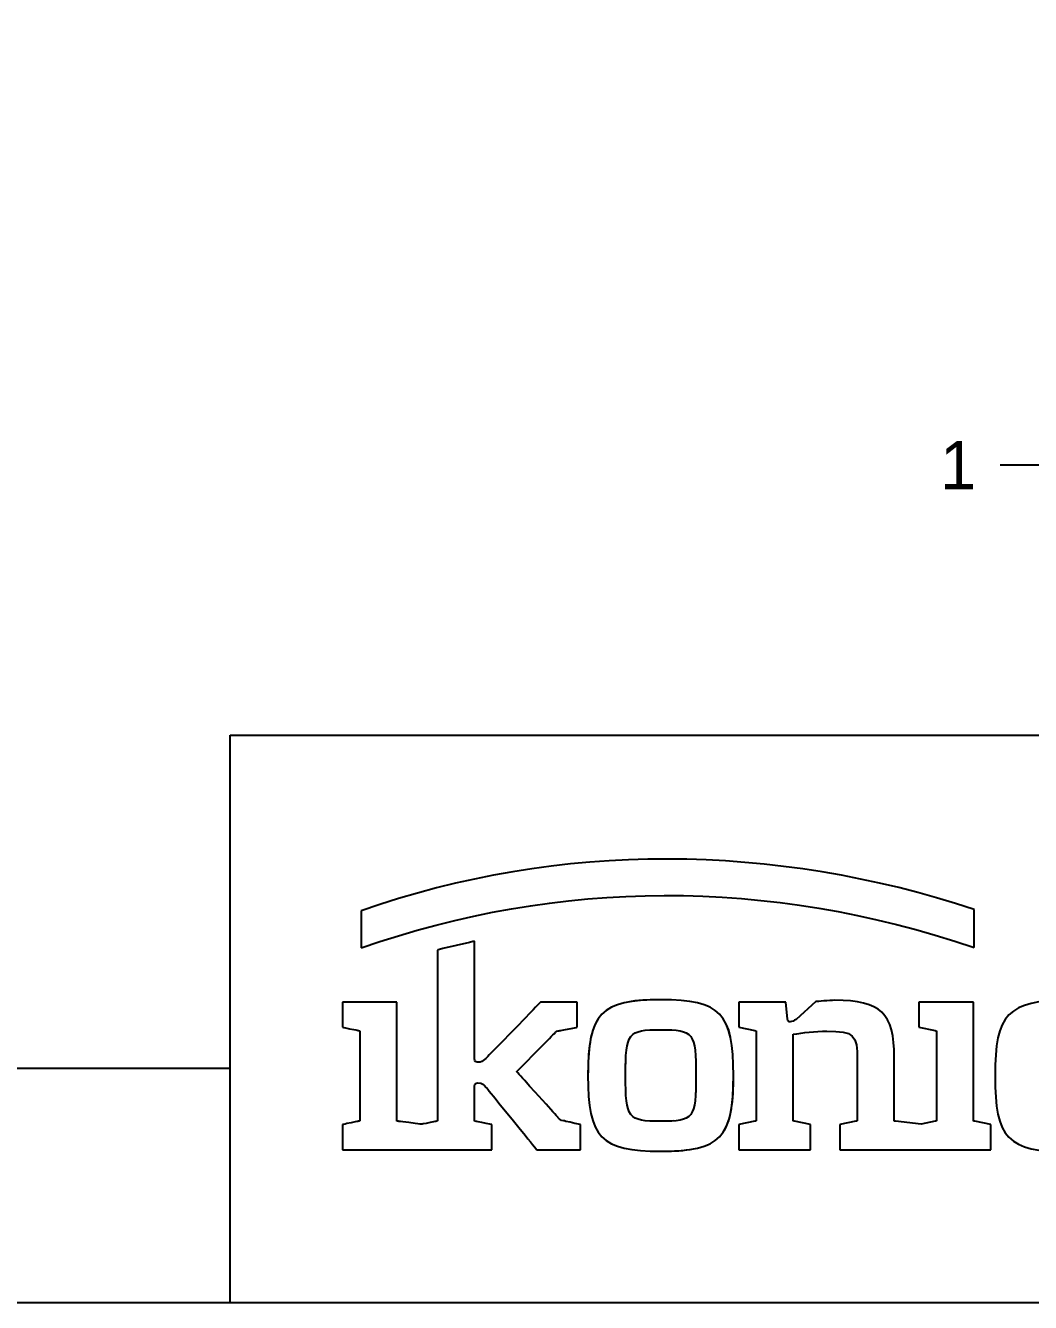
# Model space of a CAD drawing. Extents: x 347 to 909, y -25 to 263.
# Drawn here: x 559.8 to 622.2, y -25 to 54.3 of the extents above; entities that cross this region are included whole.
import ezdxf

# ---------------------------------------------------------------- set-up
doc = ezdxf.new("R2010")
doc.units = 0
doc.header["$LTSCALE"] = 12
doc.header["$MEASUREMENT"] = 0
doc.layers.get('0').update_dxf_attribs({"linetype": 'CONTINUOUS'})
doc.layers.add('Layer 1', color=7, linetype='CONTINUOUS')
doc.layers.add('TLDR0', color=121, linetype='CONTINUOUS')
doc.styles.add('SANSSERIF', font='bgothm.ttf', dxfattribs={"height": 3})
doc.dimstyles.new('B340', dxfattribs={"dimscale": 16, "dimtxt": 0.18, "dimasz": 0.1875, "dimexe": 0.125, "dimexo": 0.0625, "dimgap": 0.09375, "dimtad": 0, "dimtih": 1, "dimtoh": 1, "dimdec": 4, "dimzin": 0, "dimdsep": 46, "dimlunit": 4, "dimtxsty": 'SANSSERIF', "dimcen": 0.09375, "dimadec": 0, "dimazin": 0, "dimtfac": 1, "dimtdec": 4, "dimtofl": 0, "dimtmove": 0, "dimatfit": 3, "dimfxl": 1, "dimfrac": 2, "dimtolj": 1, "dimtzin": 0, "dimarcsym": 0})

msp = doc.modelspace()

# ---------------------------------------------------------------- linework, layer by layer
at = {"color": 7, "lineweight": -3}
for p, q in [((572.52907, 10.22126), (720.09577, 10.22126)), ((572.52907, -10.46495), (347.2472, -10.46495))]:
    msp.add_line(p, q, dxfattribs=at)
msp.add_lwpolyline([(347.2472, 263.11755), (347.2472, -24.99271), (720.09577, -24.99271), (720.09577, 263.11755)], close=True, dxfattribs=at)
msp.add_lwpolyline([(572.52907, -24.99271), (572.52907, 10.22126)], dxfattribs=at)
at = {"layer": 'Layer 1', "lineweight": -3}
for p, q in [((585.41291, -3.10405), (585.3995, -3.11609)), ((585.3995, -3.11609), (585.3995, -3.15437)), ((585.3995, -3.15437), (585.3995, -3.22199)), ((585.5157, -3.0777), (585.41291, -3.10405)), ((585.72134, -3.02556), (585.5157, -3.0777)), ((586.54459, -2.82431), (585.72134, -3.02556)), ((587.36914, -2.63533), (586.54459, -2.82431)), ((587.57552, -2.59008), (587.36914, -2.63533)), ((587.67875, -2.56777), (587.57552, -2.59008)), ((587.69221, -2.57079), (587.67875, -2.56777)), ((587.69221, -2.5971), (587.69221, -2.57079)), ((587.69221, -2.70926), (587.69221, -2.5971)), ((587.69221, -2.89423), (587.69221, -2.70926)), ((587.69221, -3.14416), (587.69221, -2.89423)), ((587.69221, -3.45118), (587.69221, -3.14416)), ((585.3995, -3.22199), (585.3995, -3.31751)), ((585.3995, -3.31751), (585.3995, -3.43952)), ((585.3995, -3.43952), (585.3995, -3.58658)), ((585.3995, -3.58658), (585.3995, -3.75725)), ((585.3995, -3.75725), (585.3995, -3.95012)), ((585.3995, -3.95012), (585.3995, -4.39671)), ((587.69221, -3.80743), (587.69221, -3.45118)), ((587.69221, -4.20504), (587.69221, -3.80743)), ((585.3995, -4.39671), (585.3995, -4.9149)), ((587.69221, -4.63615), (587.69221, -4.20504)), ((587.69221, -5.09291), (587.69221, -4.63615)), ((585.3995, -4.9149), (585.3995, -5.49327)), ((585.3995, -5.49327), (585.3995, -6.12036)), ((587.69221, -7.01906), (587.69221, -5.09291)), ((585.3995, -6.12036), (585.3995, -6.78475)), ((579.49257, -6.34761), (579.48795, -6.35014)), ((579.48795, -6.35014), (579.48795, -6.40307)), ((579.48795, -6.40307), (579.48795, -6.51435)), ((579.48795, -6.51435), (579.48795, -6.67045)), ((579.48795, -6.67045), (579.48795, -6.85778)), ((579.48795, -6.85778), (579.48795, -7.27195)), ((579.53071, -6.34761), (579.49257, -6.34761)), ((579.60435, -6.34761), (579.53071, -6.34761)), ((579.70982, -6.34761), (579.60435, -6.34761)), ((579.84344, -6.34761), (579.70982, -6.34761)), ((580.00153, -6.34761), (579.84344, -6.34761)), ((580.3764, -6.34761), (580.00153, -6.34761)), ((580.805, -6.34761), (580.3764, -6.34761)), ((581.25792, -6.34761), (580.805, -6.34761)), ((581.70571, -6.34761), (581.25792, -6.34761)), ((582.11897, -6.34761), (581.70571, -6.34761)), ((582.46825, -6.34761), (582.11897, -6.34761)), ((582.6097, -6.34761), (582.46825, -6.34761)), ((582.72413, -6.34761), (582.6097, -6.34761)), ((582.80785, -6.34761), (582.72413, -6.34761)), ((582.85718, -6.34761), (582.80785, -6.34761)), ((582.86942, -6.34968), (582.85718, -6.34761)), ((582.86942, -6.4105), (582.86942, -6.34968)), ((582.86942, -6.54975), (582.86942, -6.4105)), ((582.86942, -6.75953), (582.86942, -6.54975)), ((582.86942, -7.03192), (582.86942, -6.75953)), ((582.86942, -7.35901), (582.86942, -7.03192)), ((585.3995, -6.78475), (585.3995, -9.58653)), ((587.69221, -7.48607), (587.69221, -7.01906)), ((591.1607, -6.99856), (590.76571, -7.40477)), ((591.33281, -6.82157), (591.1607, -6.99856)), ((591.48311, -6.66699), (591.33281, -6.82157)), ((591.60795, -6.53861), (591.48311, -6.66699)), ((591.70366, -6.44018), (591.60795, -6.53861)), ((591.76658, -6.37547), (591.70366, -6.44018)), ((591.79306, -6.34824), (591.76658, -6.37547)), ((591.80278, -6.34761), (591.79306, -6.34824)), ((591.83683, -6.34761), (591.80278, -6.34761)), ((591.97113, -6.34761), (591.83683, -6.34761)), ((592.1773, -6.34761), (591.97113, -6.34761)), ((592.43567, -6.34761), (592.1773, -6.34761)), ((593.03029, -6.34761), (592.43567, -6.34761)), ((593.32716, -6.34761), (593.03029, -6.34761)), ((593.59751, -6.34761), (593.32716, -6.34761)), ((593.82166, -6.34761), (593.59751, -6.34761)), ((593.97992, -6.34761), (593.82166, -6.34761)), ((594.02819, -6.34761), (593.97992, -6.34761)), ((594.05261, -6.34761), (594.02819, -6.34761)), ((594.05516, -6.36969), (594.05261, -6.34761)), ((594.05516, -6.45497), (594.05516, -6.36969)), ((594.05516, -6.59166), (594.05516, -6.45497)), ((594.05516, -6.76618), (594.05516, -6.59166)), ((594.05516, -6.96493), (594.05516, -6.76618)), ((594.05516, -7.38074), (594.05516, -6.96493)), ((579.48795, -7.27195), (579.48795, -7.47167)), ((579.48795, -7.47167), (579.48795, -7.6484)), ((579.48795, -7.6484), (579.48795, -7.78857)), ((579.48795, -7.78857), (579.48795, -7.87863)), ((579.48795, -7.87863), (579.48837, -7.90576)), ((579.48837, -7.90576), (579.51693, -7.91162)), ((579.51693, -7.91162), (579.58426, -7.92543)), ((579.58426, -7.92543), (579.68162, -7.9454)), ((582.86942, -7.73288), (582.86942, -7.35901)), ((582.86942, -8.14563), (582.86942, -7.73288)), ((587.69221, -7.93154), (587.69221, -7.48607)), ((590.32742, -7.8555), (589.87513, -8.32063)), ((590.76571, -7.40477), (590.32742, -7.8555)), ((593.90346, -7.93836), (593.9921, -7.92152)), ((593.9921, -7.92152), (594.04468, -7.91153)), ((594.04468, -7.91153), (594.05516, -7.90506)), ((594.05516, -7.57062), (594.05516, -7.38074)), ((594.05516, -7.73036), (594.05516, -7.57062)), ((594.05516, -7.84637), (594.05516, -7.73036)), ((594.05516, -7.90506), (594.05516, -7.84637)), ((579.68162, -7.9454), (579.93143, -7.99663)), ((579.93143, -7.99663), (580.19645, -8.05098)), ((580.19645, -8.05098), (580.3128, -8.07484)), ((580.3128, -8.07484), (580.40674, -8.09411)), ((580.40674, -8.09411), (580.46951, -8.10698)), ((580.46951, -8.10698), (580.49237, -8.11167)), ((580.49237, -8.11167), (580.55491, -8.12446)), ((580.55491, -8.12446), (580.56678, -8.12594)), ((580.56678, -8.12594), (580.56964, -8.13327)), ((580.56964, -8.13327), (580.5733, -8.16225)), ((580.5733, -8.16225), (580.57571, -8.21222)), ((580.57571, -8.21222), (580.5759, -8.22858)), ((580.5759, -8.22858), (580.57592, -8.23697)), ((580.57592, -8.23697), (580.57592, -8.282)), ((580.57592, -8.282), (580.57592, -8.38511)), ((580.57592, -8.38511), (580.57592, -8.54045)), ((580.57592, -8.54045), (580.57592, -8.74214)), ((582.86942, -8.58935), (582.86942, -8.14563)), ((582.86942, -9.05611), (582.86942, -8.58935)), ((587.69221, -8.34762), (587.69221, -7.93154)), ((587.69221, -8.72643), (587.69221, -8.34762)), ((589.87513, -8.32063), (589.43812, -8.77005)), ((592.21571, -8.72664), (592.3436, -8.5968)), ((592.3436, -8.5968), (592.45681, -8.48186)), ((592.45681, -8.48186), (592.55272, -8.38449)), ((592.55272, -8.38449), (592.62871, -8.30734)), ((592.62871, -8.30734), (592.68216, -8.25307)), ((592.68216, -8.25307), (592.71046, -8.22434)), ((592.71046, -8.22434), (592.74292, -8.19431)), ((592.74292, -8.19431), (592.80411, -8.15696)), ((592.80411, -8.15696), (592.88577, -8.1344)), ((592.88577, -8.1344), (592.91324, -8.12866)), ((592.91324, -8.12866), (592.92562, -8.12612)), ((592.92562, -8.12612), (592.93493, -8.12409)), ((592.93493, -8.12409), (592.97059, -8.11633)), ((592.97059, -8.11633), (592.99589, -8.11082)), ((592.99589, -8.11082), (593.00205, -8.10964)), ((593.00205, -8.10964), (593.04742, -8.10102)), ((593.04742, -8.10102), (593.13045, -8.08524)), ((593.13045, -8.08524), (593.24192, -8.06406)), ((593.24192, -8.06406), (593.78798, -7.9603)), ((593.78798, -7.9603), (593.90346, -7.93836)), ((580.57592, -8.74214), (580.57592, -8.98434)), ((580.57592, -8.98434), (580.57592, -9.26118)), ((580.57592, -9.26118), (580.57592, -9.56681)), ((582.86942, -10.99541), (582.86942, -9.05611)), ((587.69221, -9.06011), (587.69221, -8.72643)), ((587.69221, -9.34081), (587.69221, -9.06011)), ((587.69221, -9.56065), (587.69221, -9.34081)), ((588.72709, -9.50128), (588.60464, -9.62721)), ((588.87532, -9.34884), (588.72709, -9.50128)), ((589.04568, -9.17364), (588.87532, -9.34884)), ((589.2345, -8.97946), (589.04568, -9.17364)), ((589.43812, -8.77005), (589.2345, -8.97946)), ((591.28661, -9.66993), (591.92634, -9.02043)), ((591.92634, -9.02043), (592.21571, -8.72664)), ((580.57592, -9.56681), (580.57592, -10.24098)), ((580.57592, -10.24098), (580.57592, -11.67696)), ((585.3995, -9.58653), (585.3995, -10.26584)), ((585.3995, -10.26584), (585.3995, -10.91382)), ((587.69221, -9.71178), (587.69221, -9.56065)), ((587.69221, -9.78633), (587.69221, -9.71178)), ((587.69233, -9.81338), (587.69221, -9.78633)), ((587.6945, -9.87378), (587.69233, -9.81338)), ((587.70843, -9.9665), (587.6945, -9.87378)), ((587.73797, -10.02717), (587.70843, -9.9665)), ((587.7865, -10.06229), (587.73797, -10.02717)), ((587.85741, -10.07838), (587.7865, -10.06229)), ((587.95321, -10.08185), (587.85741, -10.07838)), ((588.05041, -10.06719), (587.95321, -10.08185)), ((588.14318, -10.03109), (588.05041, -10.06719)), ((588.31463, -9.91423), (588.14318, -10.03109)), ((588.39287, -9.84328), (588.31463, -9.91423)), ((588.4286, -9.80825), (588.39287, -9.84328)), ((588.45173, -9.78446), (588.4286, -9.80825)), ((588.51163, -9.72286), (588.45173, -9.78446)), ((588.60464, -9.62721), (588.51163, -9.72286)), ((590.58852, -10.37867), (590.70515, -10.26027)), ((590.70515, -10.26027), (590.97812, -9.98313)), ((590.97812, -9.98313), (591.28661, -9.66993)), ((582.86942, -11.45873), (582.86942, -10.99541)), ((585.3995, -10.91382), (585.3995, -11.51904)), ((590.3088, -10.66491), (590.31553, -10.65584)), ((590.33168, -10.69031), (590.3088, -10.66491)), ((590.31553, -10.65584), (590.34952, -10.62133)), ((590.38229, -10.7465), (590.33168, -10.69031)), ((590.34952, -10.62133), (590.40809, -10.56186)), ((590.45784, -10.83038), (590.38229, -10.7465)), ((590.40809, -10.56186), (590.48863, -10.48009)), ((590.5555, -10.93881), (590.45784, -10.83038)), ((590.48863, -10.48009), (590.58852, -10.37867)), ((590.67248, -11.06869), (590.5555, -10.93881)), ((590.80595, -11.21688), (590.67248, -11.06869)), ((580.57592, -11.67696), (580.57592, -12.34502)), ((582.86942, -11.89763), (582.86942, -11.45873)), ((585.3995, -11.51904), (585.3995, -12.07005)), ((587.69221, -11.65164), (587.69729, -11.53839)), ((587.69221, -11.66714), (587.69221, -11.65164)), ((587.69221, -11.70398), (587.69221, -11.66714)), ((587.69221, -11.8331), (587.69221, -11.70398)), ((587.69221, -12.02185), (587.69221, -11.8331)), ((587.69729, -11.53839), (587.71561, -11.45596)), ((587.71561, -11.45596), (587.75057, -11.40354)), ((587.75057, -11.40354), (587.80556, -11.3747)), ((587.80556, -11.3747), (587.88394, -11.36299)), ((587.88394, -11.36299), (588.07875, -11.3751)), ((588.07875, -11.3751), (588.24046, -11.45298)), ((588.24046, -11.45298), (588.31756, -11.52383)), ((588.31756, -11.52383), (588.39825, -11.61964)), ((588.39825, -11.61964), (588.41474, -11.64121)), ((588.41474, -11.64121), (588.4441, -11.67737)), ((588.4441, -11.67737), (588.50707, -11.75489)), ((588.50707, -11.75489), (588.60021, -11.86958)), ((588.60021, -11.86958), (588.72011, -12.01721)), ((591.11115, -11.55573), (590.80595, -11.21688)), ((591.44861, -11.9304), (591.11115, -11.55573)), ((580.57592, -12.34502), (580.57592, -12.64606)), ((580.57592, -12.64606), (580.57592, -12.91729)), ((582.86942, -12.30419), (582.86942, -11.89763)), ((582.86942, -12.67049), (582.86942, -12.30419)), ((582.86942, -12.98864), (582.86942, -12.67049)), ((585.3995, -12.07005), (585.3995, -12.55543)), ((585.3995, -12.55543), (585.3995, -12.96372)), ((587.69221, -12.25309), (587.69221, -12.02185)), ((587.69221, -12.77447), (587.69221, -12.25309)), ((588.72011, -12.01721), (588.86335, -12.19359)), ((588.86335, -12.19359), (589.02652, -12.39449)), ((589.02652, -12.39449), (589.20618, -12.61571)), ((589.20618, -12.61571), (589.60135, -13.10227)), ((592.13038, -12.68734), (591.44861, -11.9304)), ((580.57592, -12.91729), (580.57592, -13.15287)), ((580.57592, -13.15287), (580.57592, -13.34692)), ((580.57592, -13.34692), (580.57592, -13.49359)), ((582.86942, -13.25071), (582.86942, -12.98864)), ((582.86942, -13.44879), (582.86942, -13.25071)), ((582.86942, -13.57497), (582.86942, -13.44879)), ((585.3995, -12.96372), (585.3995, -13.1354)), ((585.3995, -13.1354), (585.3995, -13.28351)), ((585.3995, -13.28351), (585.3995, -13.40663)), ((585.3995, -13.40663), (585.3995, -13.50334)), ((587.69221, -13.03031), (587.69221, -12.77447)), ((587.69221, -13.26006), (587.69221, -13.03031)), ((587.69221, -13.44658), (587.69221, -13.26006)), ((587.69221, -13.57272), (587.69221, -13.44658)), ((589.60135, -13.10227), (590.02148, -13.61958)), ((592.42971, -13.01968), (592.13038, -12.68734)), ((592.55915, -13.16339), (592.42971, -13.01968)), ((592.67136, -13.28798), (592.55915, -13.16339)), ((592.76353, -13.39031), (592.67136, -13.28798)), ((592.83284, -13.46726), (592.76353, -13.39031)), ((592.87649, -13.51572), (592.83284, -13.46726)), ((579.50703, -13.94657), (579.48795, -13.95075)), ((579.48795, -13.95075), (579.48795, -13.99215)), ((579.48795, -13.99215), (579.48795, -14.09429)), ((579.48795, -14.09429), (579.48795, -14.2436)), ((579.48795, -14.2436), (579.48795, -14.42652)), ((579.56638, -13.93442), (579.50703, -13.94657)), ((579.6575, -13.91577), (579.56638, -13.93442)), ((579.77168, -13.89239), (579.6575, -13.91577)), ((580.03446, -13.83861), (579.77168, -13.89239)), ((580.28515, -13.78729), (580.03446, -13.83861)), ((580.3842, -13.76702), (580.28515, -13.78729)), ((580.45415, -13.7527), (580.3842, -13.76702)), ((580.48627, -13.74613), (580.45415, -13.7527)), ((580.49813, -13.74387), (580.48627, -13.74613)), ((580.52184, -13.73905), (580.49813, -13.74387)), ((580.57285, -13.72494), (580.52184, -13.73905)), ((580.57315, -13.71098), (580.57285, -13.72494)), ((580.57489, -13.6743), (580.57315, -13.71098)), ((580.5757, -13.64643), (580.57489, -13.6743)), ((580.5759, -13.62993), (580.5757, -13.64643)), ((580.57592, -13.62136), (580.5759, -13.62993)), ((580.57592, -13.49359), (580.57592, -13.58702)), ((580.57592, -13.58702), (580.57592, -13.62136)), ((582.86942, -13.60862), (582.86942, -13.57497)), ((582.86942, -13.62133), (582.86942, -13.60862)), ((582.86944, -13.62868), (582.86942, -13.62133)), ((582.86955, -13.64298), (582.86944, -13.62868)), ((582.87006, -13.66821), (582.86955, -13.64298)), ((582.87534, -13.72934), (582.87006, -13.66821)), ((582.92406, -13.74023), (582.87534, -13.72934)), ((582.94243, -13.74381), (582.92406, -13.74023)), ((582.95205, -13.74554), (582.94243, -13.74381)), ((582.99923, -13.75143), (582.95205, -13.74554)), ((583.10194, -13.76426), (582.99923, -13.75143)), ((583.24742, -13.78244), (583.10194, -13.76426)), ((583.61558, -13.82843), (583.24742, -13.78244)), ((584.0015, -13.87665), (583.61558, -13.82843)), ((584.1692, -13.8976), (584.0015, -13.87665)), ((584.30301, -13.91432), (584.1692, -13.8976)), ((584.39018, -13.92521), (584.30301, -13.91432)), ((584.41835, -13.92867), (584.39018, -13.92521)), ((584.44206, -13.92382), (584.41835, -13.92867)), ((584.50054, -13.91184), (584.44206, -13.92382)), ((584.69078, -13.87286), (584.50054, -13.91184)), ((584.92694, -13.82448), (584.69078, -13.87286)), ((585.1469, -13.77943), (584.92694, -13.82448)), ((585.23138, -13.76212), (585.1469, -13.77943)), ((585.28852, -13.75041), (585.23138, -13.76212)), ((585.34667, -13.73881), (585.28852, -13.75041)), ((585.37939, -13.7312), (585.34667, -13.73881)), ((585.39755, -13.72531), (585.37939, -13.7312)), ((585.39851, -13.67216), (585.39683, -13.71004)), ((585.39683, -13.71004), (585.39755, -13.72531)), ((585.39931, -13.64368), (585.39851, -13.67216)), ((585.39949, -13.62688), (585.39931, -13.64368)), ((585.3995, -13.61179), (585.39949, -13.62688)), ((585.3995, -13.50334), (585.3995, -13.5722)), ((585.3995, -13.5722), (585.3995, -13.61179)), ((587.69221, -13.60778), (587.69221, -13.57272)), ((587.69221, -13.62133), (587.69221, -13.60778)), ((587.69228, -13.63579), (587.69221, -13.62133)), ((587.69278, -13.66229), (587.69228, -13.63579)), ((587.69484, -13.7024), (587.69278, -13.66229)), ((587.69746, -13.7281), (587.69484, -13.7024)), ((587.71559, -13.73372), (587.69746, -13.7281)), ((587.78443, -13.74764), (587.71559, -13.73372)), ((587.83518, -13.75822), (587.78443, -13.74764)), ((587.91923, -13.77573), (587.83518, -13.75822)), ((588.1528, -13.82438), (587.91923, -13.77573)), ((588.41631, -13.87928), (588.1528, -13.82438)), ((588.6409, -13.92607), (588.41631, -13.87928)), ((588.71709, -13.94194), (588.6409, -13.92607)), ((588.75774, -13.95041), (588.71709, -13.94194)), ((588.76215, -13.96297), (588.75774, -13.95041)), ((588.76215, -14.03509), (588.76215, -13.96297)), ((588.76215, -14.16145), (588.76215, -14.03509)), ((588.76215, -14.32849), (588.76215, -14.16145)), ((590.02148, -13.61958), (590.43924, -14.13396)), ((590.43924, -14.13396), (590.82727, -14.61173)), ((592.89167, -13.53257), (592.87649, -13.51572)), ((592.95031, -13.59557), (592.89167, -13.53257)), ((592.89167, -13.53257), (592.89167, -13.53257)), ((592.99842, -13.63883), (592.95031, -13.59557)), ((593.08995, -13.68624), (592.99842, -13.63883)), ((593.20446, -13.71258), (593.08995, -13.68624)), ((593.26662, -13.72683), (593.20446, -13.71258)), ((593.36337, -13.74903), (593.26662, -13.72683)), ((593.62319, -13.80862), (593.36337, -13.74903)), ((593.90904, -13.87419), (593.62319, -13.80862)), ((594.03834, -13.90385), (593.90904, -13.87419)), ((594.14607, -13.92856), (594.03834, -13.90385)), ((594.22288, -13.94618), (594.14607, -13.92856)), ((594.25941, -13.95456), (594.22288, -13.94618)), ((594.26115, -13.97461), (594.25941, -13.95456)), ((594.26115, -14.05695), (594.26115, -13.97461)), ((594.26115, -14.19104), (594.26115, -14.05695)), ((594.26115, -14.36337), (594.26115, -14.19104)), ((579.48795, -14.42652), (579.48795, -14.83895)), ((579.48795, -14.83895), (579.48795, -15.22308)), ((588.76215, -14.73036), (588.76215, -14.32849)), ((588.76215, -15.13223), (588.76215, -14.73036)), ((590.82727, -14.61173), (591.00158, -14.82636)), ((591.00158, -14.82636), (591.1582, -15.01921)), ((591.1582, -15.01921), (591.29372, -15.18606)), ((594.26115, -14.76859), (594.26115, -14.36337)), ((594.26115, -15.16441), (594.26115, -14.76859)), ((579.48795, -15.22308), (579.48795, -15.37062)), ((579.48795, -15.37062), (579.48795, -15.4704)), ((579.48795, -15.4704), (579.48795, -15.50885)), ((579.48795, -15.50885), (579.51163, -15.50892)), ((579.51163, -15.50892), (579.5887, -15.50892)), ((579.5887, -15.50892), (579.71412, -15.50892)), ((579.71412, -15.50892), (579.88266, -15.50892)), ((579.88266, -15.50892), (580.08907, -15.50892)), ((580.08907, -15.50892), (580.3281, -15.50892)), ((580.3281, -15.50892), (580.59451, -15.50892)), ((580.59451, -15.50892), (580.88304, -15.50892)), ((580.88304, -15.50892), (581.5055, -15.50892)), ((581.5055, -15.50892), (582.7851, -15.50892)), ((582.7851, -15.50892), (583.35829, -15.50892)), ((583.35829, -15.50892), (583.60987, -15.50892)), ((583.60987, -15.50892), (583.83111, -15.50892)), ((583.83111, -15.50892), (584.01676, -15.50892)), ((584.01676, -15.50892), (584.16157, -15.50892)), ((584.16157, -15.50892), (584.26031, -15.50892)), ((584.26031, -15.50892), (584.30772, -15.50892)), ((584.30772, -15.50892), (584.31121, -15.50905)), ((584.31121, -15.50905), (584.31121, -15.50929)), ((584.31121, -15.50929), (584.31121, -15.50937)), ((584.31121, -15.50937), (584.31121, -15.50939)), ((584.31121, -15.50939), (584.31529, -15.50939)), ((584.31529, -15.50939), (584.3612, -15.50939)), ((584.3612, -15.50939), (584.45426, -15.50939)), ((584.45426, -15.50939), (584.58964, -15.50939)), ((584.58964, -15.50939), (584.76248, -15.50939)), ((584.76248, -15.50939), (584.96796, -15.50939)), ((584.96796, -15.50939), (585.20123, -15.50939)), ((585.20123, -15.50939), (585.45744, -15.50939)), ((585.45744, -15.50939), (586.01933, -15.50939)), ((586.01933, -15.50939), (587.20543, -15.50939)), ((587.20543, -15.50939), (587.75216, -15.50939)), ((587.75216, -15.50939), (587.997, -15.50939)), ((587.997, -15.50939), (588.21637, -15.50939)), ((588.21637, -15.50939), (588.40543, -15.50939)), ((588.40543, -15.50939), (588.55933, -15.50939)), ((588.55933, -15.50939), (588.67324, -15.50939)), ((588.67324, -15.50939), (588.7423, -15.50939)), ((588.7423, -15.50939), (588.76215, -15.50923)), ((588.76215, -15.29926), (588.76215, -15.13223)), ((588.76215, -15.42562), (588.76215, -15.29926)), ((588.76215, -15.49774), (588.76215, -15.42562)), ((588.76215, -15.50923), (588.76215, -15.49774)), ((591.29372, -15.18606), (591.4047, -15.32271)), ((591.4047, -15.32271), (591.48773, -15.42495)), ((591.48773, -15.42495), (591.5394, -15.48857)), ((591.5394, -15.48857), (591.55634, -15.50939)), ((591.55634, -15.50939), (591.57358, -15.50939)), ((591.57358, -15.50939), (591.6205, -15.50939)), ((591.6205, -15.50939), (591.69416, -15.50939)), ((591.69416, -15.50939), (591.79161, -15.50939)), ((591.79161, -15.50939), (591.90992, -15.50939)), ((591.90992, -15.50939), (592.19732, -15.50939)), ((592.19732, -15.50939), (592.53282, -15.50939)), ((592.53282, -15.50939), (593.25397, -15.50939)), ((593.25397, -15.50939), (593.59254, -15.50939)), ((593.59254, -15.50939), (593.88506, -15.50939)), ((593.88506, -15.50939), (594.10798, -15.50939)), ((594.10798, -15.50939), (594.18599, -15.50939)), ((594.18599, -15.50939), (594.23777, -15.50939)), ((594.23777, -15.50939), (594.26039, -15.50939)), ((594.26039, -15.50939), (594.26115, -15.50376)), ((594.26115, -15.32497), (594.26115, -15.16441)), ((594.26115, -15.4426), (594.26115, -15.32497)), ((594.26115, -15.50376), (594.26115, -15.4426))]:
    msp.add_line(p, q, dxfattribs=at)
for points in [[(618.70594, -0.59531), (606.31635, 3.51909), (592.97917, 3.6635), (580.65965, -0.68005)], [(580.65965, -2.9741), (592.97956, 1.30497), (605.81797, 1.40484), (618.70594, -2.95148)], [(580.65965, -0.68005), (580.65965, -0.68005), (580.65965, -2.9741), (580.65965, -2.9741)], [(618.70594, -2.95148), (618.70594, -2.95148), (618.70594, -0.59531), (618.70594, -0.59531)], [(608.86834, -6.31712), (608.86834, -6.31712), (607.64832, -7.41517), (607.64832, -7.41517)], [(608.9251, -6.31168), (608.9251, -6.31168), (608.86834, -6.31712), (608.86834, -6.31712)], [(607.01827, -6.34761), (607.01827, -6.34761), (604.09246, -6.34761), (604.09246, -6.34761)], [(604.09246, -6.34761), (604.09246, -6.34761), (604.09246, -7.90568), (604.09246, -7.90568)], [(607.1165, -7.40407), (607.1165, -7.40407), (607.01827, -6.34761), (607.01827, -6.34761)], [(618.66022, -6.34761), (618.66022, -6.34761), (615.27812, -6.34761), (615.27812, -6.34761)], [(615.27812, -6.34761), (615.27812, -6.34761), (615.27812, -7.90568), (615.27812, -7.90568)], [(618.66022, -13.62142), (618.66022, -13.62142), (618.66022, -6.34761), (618.66022, -6.34761)], [(604.09246, -7.90568), (604.09246, -7.90568), (605.0979, -8.11167), (605.0979, -8.11167)], [(615.27812, -7.90568), (615.27812, -7.90568), (616.28308, -8.11167), (616.28308, -8.11167)], [(605.17359, -8.12594), (605.17548, -8.13863), (605.1813, -8.16915), (605.1813, -8.23544)], [(605.1813, -8.23544), (605.1813, -8.23544), (605.1813, -13.62142), (605.1813, -13.62142)], [(607.47473, -13.62142), (607.47473, -13.62142), (607.47473, -8.34477), (607.47473, -8.34477)], [(616.35877, -8.12594), (616.36208, -8.13863), (616.36712, -8.16915), (616.36712, -8.23544)], [(616.36712, -8.23544), (616.36712, -8.23544), (616.36712, -13.62142), (616.36712, -13.62142)], [(611.44982, -9.94306), (611.44982, -9.94306), (611.44982, -13.62142), (611.44982, -13.62142)], [(613.74229, -13.62142), (613.74229, -13.62142), (613.74229, -9.79295), (613.74229, -9.79295)], [(601.41755, -11.95233), (601.41755, -11.95233), (601.40258, -11.93223), (601.40258, -11.93223)], [(600.06588, -13.72024), (599.83426, -13.7376), (599.5645, -13.74201), (599.24838, -13.74201)], [(605.09333, -13.7459), (605.09333, -13.7459), (604.09246, -13.95047), (604.09246, -13.95047)], [(604.09246, -13.95047), (604.09246, -13.95047), (604.09246, -15.50892), (604.09246, -15.50892)], [(605.17972, -13.72452), (605.16869, -13.72894), (605.1452, -13.73611), (605.09333, -13.7459)], [(605.1813, -13.62142), (605.1813, -13.68905), (605.17548, -13.71956), (605.17972, -13.72452)], [(607.47992, -13.72894), (607.47741, -13.7112), (607.47473, -13.6788), (607.47473, -13.62142)], [(607.55576, -13.74533), (607.51793, -13.73792), (607.49316, -13.73313), (607.47992, -13.72894)], [(608.54401, -13.95133), (608.54401, -13.95133), (607.55576, -13.74533), (607.55576, -13.74533)], [(608.54401, -15.50892), (608.54401, -15.50892), (608.54401, -13.95133), (608.54401, -13.95133)], [(611.36057, -13.7459), (611.36057, -13.7459), (610.36129, -13.95047), (610.36129, -13.95047)], [(610.36129, -13.95047), (610.36129, -13.95047), (610.36129, -15.50892), (610.36129, -15.50892)], [(611.44777, -13.72452), (611.43689, -13.72894), (611.41276, -13.73611), (611.36057, -13.7459)], [(611.44982, -13.62142), (611.44982, -13.68905), (611.4443, -13.71956), (611.44777, -13.72452)], [(613.74765, -13.72815), (613.74497, -13.7112), (613.74229, -13.6788), (613.74229, -13.62142)], [(613.82411, -13.74533), (613.78486, -13.73792), (613.76026, -13.73313), (613.74765, -13.72815)], [(615.41356, -13.92327), (615.41356, -13.92327), (613.82411, -13.74533), (613.82411, -13.74533)], [(616.27819, -13.7459), (616.27819, -13.7459), (615.41356, -13.92327), (615.41356, -13.92327)], [(616.36491, -13.72452), (616.35451, -13.72894), (616.33023, -13.73611), (616.27819, -13.7459)], [(616.36712, -13.62142), (616.36712, -13.68905), (616.36208, -13.71956), (616.36491, -13.72452)], [(618.66558, -13.72894), (618.66275, -13.7112), (618.66022, -13.6788), (618.66022, -13.62142)], [(618.74064, -13.74533), (618.70312, -13.73792), (618.67898, -13.73313), (618.66558, -13.72894)], [(619.72983, -13.95133), (619.72983, -13.95133), (618.74064, -13.74533), (618.74064, -13.74533)], [(619.72983, -15.50892), (619.72983, -15.50892), (619.72983, -13.95133), (619.72983, -13.95133)], [(604.09246, -15.50892), (604.09246, -15.50892), (608.54401, -15.50892), (608.54401, -15.50892)], [(610.36129, -15.50892), (610.36129, -15.50892), (615.27812, -15.50892), (615.27812, -15.50892)], [(615.27812, -15.50892), (615.27812, -15.50892), (615.66818, -15.50892), (615.66818, -15.50892)], [(615.66818, -15.50892), (615.66818, -15.50892), (619.72983, -15.50892), (619.72983, -15.50892)]]:
    msp.add_open_spline(points, degree=3, dxfattribs=at)
for points, knots in [([(595.31223, -7.47382), (594.87439, -8.19113), (594.73312, -9.27919), (594.73312, -10.90054), (594.73312, -14.76914), (595.53581, -15.6039), (599.24917, -15.6039), (602.96207, -15.6039), (603.76443, -14.76914), (603.76443, -10.90054), (603.76443, -7.0344), (602.96207, -6.19853), (599.24917, -6.19853), (598.43609, -6.19853), (597.76286, -6.23851), (597.2066, -6.34169)], [2, 2, 2, 2, 3, 3, 3, 4, 4, 4, 5, 5, 5, 6, 6, 6, 7, 7, 7, 7]), ([(603.18532, -14.32877), (603.62316, -13.61146), (603.76442, -12.52339), (603.76442, -10.90204), (603.76442, -7.03344), (602.96174, -6.19868), (599.24838, -6.19868), (595.53548, -6.19868), (594.73312, -7.03344), (594.73312, -10.90204), (594.73312, -14.76819), (595.53548, -15.60405), (599.24838, -15.60405), (600.06146, -15.60405), (600.73469, -15.56407), (601.29095, -15.46089)], [2, 2, 2, 2, 3, 3, 3, 4, 4, 4, 5, 5, 5, 6, 6, 6, 7, 7, 7, 7]), ([(613.74229, -9.79295), (613.74229, -7.03339), (612.91516, -6.23528), (610.05337, -6.23528), (609.70917, -6.23528), (608.95663, -6.30851), (608.9251, -6.31168)], [16, 16, 16, 16, 17, 17, 17, 18, 18, 18, 18]), ([(628.4507, -14.36537), (628.88854, -13.64806), (629.0298, -12.55999), (629.0298, -10.93864), (629.0298, -7.07004), (628.22712, -6.23528), (624.51376, -6.23528), (620.80086, -6.23528), (619.9985, -7.07004), (619.9985, -10.93864), (619.9985, -14.80479), (620.80086, -15.64065), (624.51376, -15.64065), (625.32684, -15.64065), (626.00007, -15.60067), (626.55633, -15.49749)], [2, 2, 2, 2, 3, 3, 3, 4, 4, 4, 5, 5, 5, 6, 6, 6, 7, 7, 7, 7]), ([(607.64832, -7.41517), (607.5154, -7.49795), (607.40125, -7.56907), (607.27622, -7.56907), (607.18382, -7.56907), (607.1378, -7.5525), (607.1165, -7.40407)], [20, 20, 20, 20, 21, 21, 21, 22, 22, 22, 22]), ([(599.24917, -8.06058), (601.29049, -8.06058), (601.43318, -8.24584), (601.43318, -10.90054), (601.43318, -13.55668), (601.29049, -13.74201), (599.24917, -13.74201), (597.20755, -13.74201), (597.06344, -13.55668), (597.06344, -10.90054), (597.06344, -10.49543), (597.06691, -10.14855), (597.08, -9.85026)], [0, 0, 0, 0, 1, 1, 1, 2, 2, 2, 3, 3, 3, 4, 4, 4, 4]), ([(599.24838, -13.74201), (597.20706, -13.74201), (597.06437, -13.55674), (597.06437, -10.90204), (597.06437, -8.24591), (597.20706, -8.06058), (599.24838, -8.06058), (601.29, -8.06058), (601.43411, -8.24591), (601.43411, -10.90204), (601.43411, -11.30715), (601.43064, -11.65403), (601.41755, -11.95233)], [0, 0, 0, 0, 1, 1, 1, 2, 2, 2, 3, 3, 3, 4, 4, 4, 4]), ([(605.0979, -8.11167), (605.14063, -8.11908), (605.1627, -8.12594), (605.17154, -8.12594), (605.17184, -8.12594), (605.17359, -8.12594), (605.17359, -8.12594)], [26, 26, 26, 26, 27, 27, 27, 28, 28, 28, 28]), ([(607.47473, -8.34477), (608.04658, -8.25105), (608.82277, -8.15283), (609.56522, -8.15283), (611.23759, -8.15283), (611.44982, -8.35314), (611.44982, -9.94306)], [40, 40, 40, 40, 41, 41, 41, 42, 42, 42, 42]), ([(616.28308, -8.11167), (616.32597, -8.11908), (616.34852, -8.12594), (616.35656, -8.12594), (616.35798, -8.12594), (616.35877, -8.12594), (616.35877, -8.12594)], [5, 5, 5, 5, 6, 6, 6, 7, 7, 7, 7])]:
    msp.add_open_spline(points, degree=3, knots=knots, dxfattribs=at)

# ---------------------------------------------------------------- texts
at = {"layer": 'TLDR0', "insert": (618.82109, 26.98648), "char_height": 3, "width": 12, "attachment_point": 6, "style": 'SANSSERIF'}
msp.add_mtext('1 ', dxfattribs=at)

# ---------------------------------------------------------------- leaders
at = {"layer": 'TLDR0', "annotation_type": 0, "has_hookline": 1, "hookline_direction": 1, "text_width": 1.27152}
msp.add_leader([(631.77273, 47.57574), (623.32109, 26.98648), (620.32109, 26.98648)], dimstyle='B340', dxfattribs=at)

doc.saveas('drawing.dxf')
